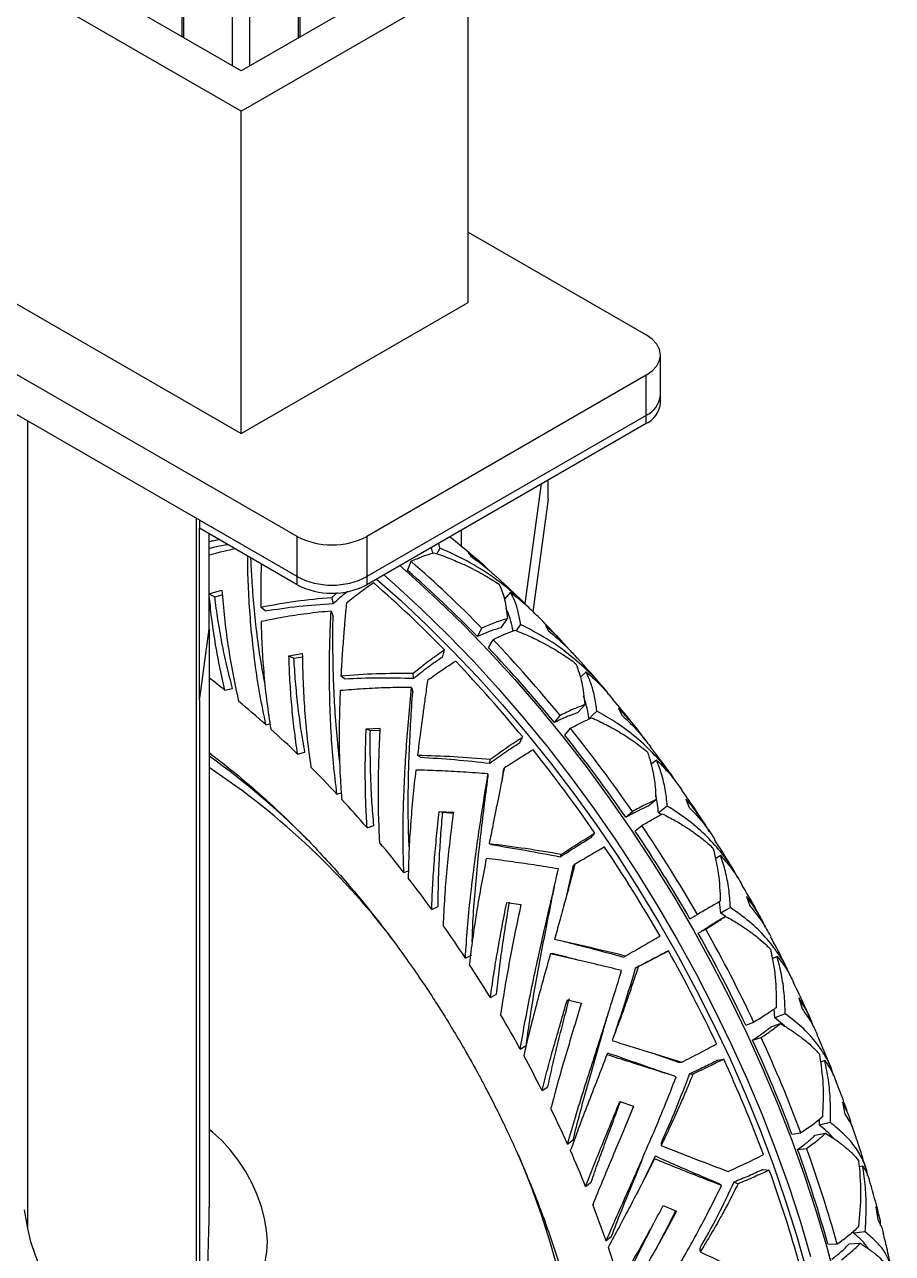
# Model space of a CAD drawing. Header units: millimetres. Extents: x 0 to 597, y 0 to 420.
# Drawn here: x 150.98 to 162.7, y 47.18 to 63.78 of the extents above; entities that cross this region are included whole.
import ezdxf

# ---------------------------------------------------------------- set-up
doc = ezdxf.new("R2010")
doc.units = ezdxf.units.MM

msp = doc.modelspace()

# ---------------------------------------------------------------- linework, layer by layer
at = {"color": 7, "linetype": 'Continuous', "lineweight": 25}
for p, q in [((153.108, 63.617), (153.108, 114.95)), ((153.131, 63.604), (153.131, 114.91)), ((154.677, 63.604), (154.677, 114.91)), ((154.701, 63.617), (154.701, 114.923)), ((153.904, 62.613), (150.84, 64.382)), ((153.904, 63.157), (151.783, 64.382)), ((153.904, 62.613), (156.968, 64.382)), ((156.026, 64.382), (153.904, 63.157)), ((156.968, 60.027), (156.968, 64.382)), ((153.904, 58.258), (153.904, 62.613)), ((156.968, 60.979), (159.373, 59.592)), ((154.659, 56.87), (148.436, 60.462)), ((150.84, 60.027), (153.904, 58.258)), ((153.904, 58.258), (156.968, 60.027)), ((154.659, 56.326), (148.436, 59.918)), ((159.568, 58.775), (159.568, 59.319)), ((159.373, 59.047), (155.601, 56.87)), ((159.373, 58.503), (159.373, 59.047)), ((159.568, 58.666), (159.568, 58.775)), ((159.373, 58.503), (155.601, 56.326)), ((159.373, 58.394), (159.373, 58.503)), ((159.373, 58.394), (155.601, 56.217)), ((158.053, 57.373), (158.053, 57.632)), ((157.958, 57.578), (157.735, 55.963)), ((158.053, 57.373), (157.843, 55.852)), ((154.659, 56.326), (153.339, 57.088)), ((153.339, 57.088), (153.339, 56.979)), ((154.659, 56.217), (153.339, 56.979)), ((153.339, 54.651), (153.339, 56.979)), ((153.472, 55.618), (153.472, 56.902)), ((154.659, 56.326), (154.659, 56.87)), ((155.601, 56.87), (155.601, 56.326)), ((156.589, 56.711), (156.576, 56.78)), ((156.722, 56.864), (156.735, 56.854)), ((156.969, 56.653), (157.005, 56.601)), ((156.153, 56.407), (156.199, 56.533)), ((154.659, 56.217), (154.659, 56.326)), ((155.601, 56.326), (155.601, 56.217)), ((153.469, 56.092), (153.643, 56.145)), ((155.127, 56.046), (155.203, 56.111)), ((157.542, 56.115), (157.461, 56.021)), ((153.469, 56.092), (153.547, 56.051)), ((153.547, 56.051), (153.649, 56.079)), ((155.149, 55.963), (155.127, 56.046)), ((157.734, 55.953), (157.733, 55.948)), ((154.23, 55.863), (154.169, 55.915)), ((155.118, 55.861), (155.145, 55.786)), ((157.873, 55.823), (157.861, 55.835)), ((153.339, 54.651), (153.472, 55.618)), ((153.472, 55.618), (153.472, 47.808)), ((157.096, 55.517), (157.156, 55.63)), ((157.417, 55.636), (157.502, 55.759)), ((158.013, 55.666), (158.054, 55.594)), ((157.244, 55.363), (157.307, 55.474)), ((154.549, 55.256), (154.73, 55.288)), ((156.626, 55.245), (156.651, 55.338)), ((154.549, 55.256), (154.616, 55.224)), ((154.616, 55.224), (154.731, 55.241)), ((156.233, 54.953), (156.227, 55.022)), ((158.563, 55.041), (158.483, 54.965)), ((153.683, 54.793), (153.788, 54.814)), ((156.207, 54.83), (156.221, 54.768)), ((153.339, 54.651), (153.339, 46.842)), ((158.136, 54.354), (158.212, 54.451)), ((158.445, 54.488), (158.544, 54.595)), ((159, 54.548), (159.045, 54.456)), ((154.238, 54.326), (154.293, 54.339)), ((155.593, 54.269), (155.779, 54.281)), ((155.593, 54.269), (155.649, 54.248)), ((155.649, 54.248), (155.778, 54.252)), ((157.667, 54.083), (157.706, 54.159)), ((158.275, 54.183), (158.353, 54.277)), ((154.666, 53.928), (154.765, 53.954)), ((153.51, 53.917), (153.472, 53.945)), ((157.262, 53.805), (157.269, 53.859)), ((159.515, 53.848), (159.438, 53.787)), ((157.238, 53.661), (157.238, 53.615)), ((157.443, 53.684), (157.426, 53.585)), ((155.198, 53.387), (155.256, 53.405)), ((159.396, 53.224), (159.509, 53.314)), ((159.912, 53.321), (159.957, 53.209)), ((156.58, 53.152), (156.77, 53.142)), ((156.58, 53.152), (156.626, 53.142)), ((156.626, 53.142), (156.768, 53.13)), ((159.099, 53.075), (159.188, 53.153)), ((159.574, 53.113), (159.541, 53.137)), ((155.604, 52.934), (155.697, 52.966)), ((159.226, 52.89), (159.317, 52.965)), ((158.63, 52.804), (158.683, 52.862)), ((157.28, 52.706), (157.254, 52.721)), ((158.213, 52.541), (158.233, 52.578)), ((160.381, 52.557), (160.308, 52.512)), ((156.102, 52.329), (156.163, 52.353)), ((160.73, 52.007), (160.774, 51.877)), ((156.478, 51.831), (156.566, 51.869)), ((157.492, 51.924), (157.682, 51.895)), ((160.384, 51.782), (160.366, 51.935)), ((159.966, 51.704), (160.067, 51.763)), ((160.444, 51.735), (160.384, 51.782)), ((160.077, 51.508), (160.181, 51.564)), ((156.933, 51.174), (157.018, 51.216)), ((159.069, 51.186), (159.101, 51.205)), ((159.608, 51.237), (159.675, 51.272)), ((161.143, 51.196), (161.076, 51.163)), ((157.271, 50.64), (157.354, 50.685)), ((161.439, 50.634), (161.48, 50.487)), ((158.311, 50.611), (158.499, 50.564)), ((161.113, 50.366), (161.105, 50.485)), ((160.719, 50.268), (160.831, 50.306)), ((161.253, 50.42), (161.113, 50.366)), ((161.242, 50.256), (161.113, 50.366)), ((157.674, 49.943), (157.755, 49.992)), ((160.813, 50.065), (160.927, 50.1)), ((159.451, 49.893), (159.812, 49.767)), ((160.344, 49.793), (160.422, 49.808)), ((159.812, 49.767), (159.855, 49.766)), ((161.787, 49.789), (161.728, 49.767)), ((159.68, 49.603), (159.626, 49.621)), ((157.968, 49.383), (158.048, 49.436)), ((159.02, 49.237), (159.205, 49.174)), ((162.025, 49.227), (162.06, 49.066)), ((161.716, 48.916), (161.714, 48.994)), ((161.343, 48.794), (161.465, 48.811)), ((158.311, 48.661), (158.389, 48.718)), ((159.495, 48.498), (159.381, 48.256)), ((161.419, 48.588), (161.542, 48.602)), ((160.95, 48.317), (161.037, 48.31)), ((162.3, 48.364), (162.25, 48.351)), ((158.556, 48.087), (158.632, 48.147)), ((159.382, 48.256), (159.36, 48.211)), ((160.392, 48.101), (160.35, 48.128)), ((159.606, 47.83), (159.785, 47.753)), ((162.477, 47.814), (162.503, 47.641)), ((151.021, 47.518), (150.978, 47.774)), ((162.179, 47.459), (162.18, 47.487)), ((158.832, 47.353), (158.906, 47.417)), ((161.828, 47.312), (161.956, 47.307))]:
    msp.add_line(p, q, dxfattribs=at)
at = {"color": 8, "linetype": 'Continuous', "lineweight": 25}
for p, q in [((153.786, 63.225), (153.786, 114.531)), ((154.022, 63.225), (154.022, 114.531)), ((151.021, 47.518), (151.021, 58.426)), ((153.3, 46.202), (153.3, 57.11)), ((156.882, 56.731), (156.882, 56.956))]:
    msp.add_line(p, q, dxfattribs=at)
at = {"color": 7, "linetype": 'Continuous', "lineweight": 25, "flags": 128}
for points in [[(159.373, 59.047), (159.455, 59.106), (159.517, 59.172), (159.555, 59.244), (159.568, 59.319), (159.555, 59.395), (159.517, 59.467), (159.455, 59.533), (159.373, 59.592)], [(156.048, 56.475), (156.203, 56.339), (156.561, 56.01), (156.914, 55.667), (157.26, 55.308), (157.601, 54.936), (157.934, 54.551), (158.259, 54.153), (158.576, 53.743), (158.884, 53.322), (159.182, 52.892), (159.47, 52.452), (159.748, 52.004), (160.013, 51.549), (160.267, 51.087), (160.509, 50.619), (160.737, 50.147), (160.952, 49.672), (161.154, 49.193), (161.341, 48.713), (161.514, 48.231), (161.672, 47.75), (161.814, 47.27), (161.941, 46.792)], [(155.73, 56.291), (156.055, 56.006), (156.408, 55.675), (156.756, 55.33), (157.099, 54.97), (157.434, 54.596), (157.763, 54.209), (158.083, 53.81), (158.395, 53.4), (158.697, 52.979), (158.99, 52.549), (159.272, 52.109), (159.543, 51.662), (159.803, 51.207), (160.05, 50.746), (160.285, 50.281), (160.507, 49.81), (160.715, 49.337), (160.909, 48.861), (161.089, 48.384), (161.254, 47.906), (161.405, 47.429), (161.54, 46.953)], [(155.83, 56.349), (155.985, 56.213), (156.343, 55.884), (156.695, 55.541), (157.042, 55.182), (157.382, 54.81), (157.715, 54.424), (158.041, 54.026), (158.358, 53.617), (158.666, 53.196), (158.964, 52.766), (159.252, 52.326), (159.529, 51.878), (159.795, 51.423), (160.049, 50.961), (160.29, 50.493), (160.519, 50.021), (160.734, 49.545), (160.935, 49.067), (161.123, 48.586), (161.295, 48.105), (161.453, 47.624), (161.596, 47.144)], [(157.679, 55.679), (157.632, 55.618), (157.617, 55.597)], [(155.3, 54.946), (155.275, 54.966), (155.251, 54.987)], [(158.709, 54.51), (158.656, 54.457), (158.603, 54.403)], [(156.323, 53.887), (156.305, 53.901), (156.286, 53.915)], [(157.443, 53.684), (157.449, 53.711), (157.456, 53.739)], [(159.66, 53.227), (159.601, 53.182), (159.541, 53.137)], [(158.385, 52.404), (158.398, 52.423), (158.411, 52.441)], [(160.514, 51.855), (160.449, 51.819), (160.384, 51.782)], [(160.324, 51.669), (160.386, 51.703), (160.447, 51.737)], [(159.228, 51.037), (159.247, 51.046), (159.266, 51.055)], [(159.958, 49.608), (159.982, 49.608), (160.006, 49.607)], [(153.982, 46.719), (154.063, 46.779), (154.133, 46.86), (154.188, 46.959), (154.228, 47.074), (154.251, 47.204), (154.258, 47.345), (154.248, 47.496), (154.221, 47.653), (154.178, 47.815), (154.12, 47.977), (154.047, 48.138), (153.961, 48.294), (153.864, 48.443), (153.757, 48.581), (153.642, 48.707), (153.521, 48.818), (153.472, 48.857)], [(161.655, 48.779), (161.726, 48.793), (161.796, 48.807)], [(159.575, 48.673), (159.575, 48.657), (159.576, 48.641)], [(157.647, 48.522), (157.665, 48.479), (157.817, 48.095), (157.955, 47.711), (158.077, 47.326), (158.185, 46.943)], [(159.487, 48.461), (159.491, 48.479), (159.495, 48.498)], [(160.559, 48.147), (160.587, 48.136), (160.616, 48.125)], [(153.3, 46.202), (153.256, 46.073), (153.196, 45.961), (153.122, 45.866), (153.034, 45.79), (152.934, 45.734), (152.822, 45.699), (152.701, 45.686), (152.573, 45.694), (152.439, 45.724), (152.3, 45.775), (152.16, 45.847), (152.02, 45.937), (151.881, 46.046), (151.747, 46.171), (151.619, 46.311), (151.498, 46.464), (151.387, 46.627), (151.286, 46.799), (151.198, 46.976), (151.124, 47.157), (151.065, 47.338), (151.021, 47.518)], [(162.116, 47.312), (162.19, 47.316), (162.264, 47.32)], [(162.333, 47.475), (162.256, 47.467), (162.179, 47.459)], [(160.098, 47.253), (160.101, 47.229), (160.105, 47.204)]]:
    msp.add_lwpolyline(points, dxfattribs=at)
at = {"color": 7, "linetype": 'Continuous', "lineweight": 25}
for centre, radius, start, end in [((159.234, 58.808), 0.335, 294.3755, 354.3035), ((159.234, 58.699), 0.335, 294.3755, 354.3035), ((155.13, 57.78), 1.025, 242.6092, 297.3908), ((145.521, 44.258), 16.269, 44.3456, 48.9789), ((155.13, 57.236), 1.025, 242.6092, 297.3908), ((145.63, 44.311), 16.032, 44.3444, 48.9795), ((155.13, 57.127), 1.025, 242.6092, 297.3908), ((145.016, 43.966), 16.269, 44.3456, 48.9789), ((144.116, 42.895), 18.227, 39.3454, 43.6408), ((144.238, 42.96), 17.972, 39.3458, 43.6404), ((143.611, 42.604), 18.227, 39.3454, 43.6408), ((145.983, 45.108), 12.373, 51.5116, 52.7522), ((145.423, 44.427), 13.255, 48.3176, 50.417), ((144.856, 43.794), 14.105, 45.9295, 47.9442), ((143.158, 42.079), 19.366, 34.5974, 38.6836), ((143.02, 42), 19.642, 34.5974, 38.684), ((142.514, 41.709), 19.642, 34.5974, 38.684), ((147.324, 45.299), 10.573, 44.3268, 54.4444), ((147.737, 45.149), 10.336, 36.8087, 56.2979), ((144.142, 43.068), 15.123, 43.0237, 44.9468), ((143.618, 42.583), 15.838, 40.8152, 42.68), ((142.418, 41.585), 20.373, 29.9707, 33.9583), ((142.57, 41.672), 20.081, 29.9702, 33.9585), ((143.024, 42.078), 16.617, 38.0924, 39.8984), ((141.913, 41.293), 20.373, 29.9707, 33.9583), ((142.664, 41.796), 17.074, 35.9951, 37.7698), ((142.282, 41.521), 17.545, 33.378, 35.1202), ((142.626, 41.699), 20.02, 25.3418, 29.3385), ((142.475, 41.612), 20.31, 25.3419, 29.3381), ((141.97, 41.321), 20.31, 25.3419, 29.3381), ((142.081, 41.39), 17.784, 31.3381, 33.0638), ((142.031, 41.36), 17.843, 28.7532, 30.4756), ((143.365, 42.039), 19.205, 20.5917, 24.7002), ((143.236, 41.962), 19.473, 20.5909, 24.7011), ((142.11, 41.403), 17.753, 26.712, 28.4401), ((142.731, 41.67), 19.473, 20.5909, 24.7011), ((142.381, 41.536), 17.451, 24.0961, 25.8438), ((142.749, 41.7), 17.049, 22.0011, 23.7769), ((144.772, 42.554), 17.708, 15.5867, 19.9243), ((144.651, 42.479), 17.966, 15.587, 19.9237), ((144.146, 42.188), 17.966, 15.587, 19.9237), ((143.366, 41.943), 16.385, 19.2801, 21.1038), ((143.968, 42.15), 15.749, 17.0753, 18.9478)]:
    msp.add_arc(centre, radius, start, end, dxfattribs=at)
msp.add_ellipse((153.205, 45.875), major_axis=(0.197, 2.627), ratio=0.068346, start_param=4.947452, end_param=5.544355, dxfattribs=at)
for points, knots in [([(153.472, 56.799), (153.486, 56.803), (153.527, 56.815), (153.571, 56.823), (153.599, 56.829)], [0, 0, 0, 0, 0.351348, 1, 1, 1, 1]), ([(157.141, 56.51), (157.089, 56.556), (156.955, 56.676), (156.818, 56.785), (156.734, 56.852)], [0, 0, 0, 0, 0.387835, 1, 1, 1, 1]), ([(153.472, 56.707), (153.505, 56.716), (153.584, 56.738), (153.669, 56.752), (153.719, 56.76)], [0, 0, 0, 0, 0.413972, 1, 1, 1, 1]), ([(153.822, 56.7), (153.771, 56.689), (153.652, 56.665), (153.537, 56.632), (153.472, 56.614)], [0, 0, 0, 0, 0.4275624, 1, 1, 1, 1]), ([(156.199, 56.533), (156.253, 56.557), (156.361, 56.605), (156.458, 56.635), (156.506, 56.649)], [0, 0, 0, 0, 0.50036, 1, 1, 1, 1]), ([(156.493, 56.645), (156.488, 56.668), (156.483, 56.696), (156.474, 56.717), (156.473, 56.72)], [0, 0, 0, 0, 0.847045, 1, 1, 1, 1]), ([(156.506, 56.649), (156.544, 56.636), (156.617, 56.612), (156.72, 56.572), (156.812, 56.534), (156.894, 56.498), (157.023, 56.437), (157.191, 56.35), (157.327, 56.263), (157.39, 56.222)], [0, 0, 0, 0, 0.120104, 0.230139, 0.330166, 0.420235, 0.500395, 0.764717, 1, 1, 1, 1]), ([(156.589, 56.711), (156.576, 56.688), (156.562, 56.663), (156.547, 56.638), (156.546, 56.635)], [0, 0, 0, 0, 0.902833, 1, 1, 1, 1]), ([(157.765, 55.928), (157.71, 55.983), (157.565, 56.128), (157.296, 56.331), (156.961, 56.543), (156.715, 56.654), (156.589, 56.711)], [0, 0, 0, 0, 0.1664566, 0.4396081, 0.7153783, 1, 1, 1, 1]), ([(157.257, 56.405), (157.241, 56.421), (157.152, 56.511), (157.051, 56.589), (156.969, 56.653)], [0, 0, 0, 0, 0.180342, 1, 1, 1, 1]), ([(154.238, 54.326), (154.21, 54.464), (154.153, 54.741), (154.09, 55.158), (154.043, 55.568), (154.012, 55.969), (153.995, 56.316), (153.993, 56.52), (153.992, 56.601)], [0, 0, 0, 0, 0.176704, 0.354443, 0.53124, 0.705896, 0.88223, 1, 1, 1, 1]), ([(154.224, 54.885), (154.208, 54.972), (154.166, 55.191), (154.118, 55.537), (154.077, 55.919), (154.05, 56.269), (154.04, 56.481), (154.036, 56.576)], [0, 0, 0, 0, 0.147082, 0.371572, 0.593067, 0.816404, 1, 1, 1, 1]), ([(154.175, 56.496), (154.175, 56.49), (154.174, 56.459), (154.171, 56.344), (154.168, 56.158), (154.168, 55.993), (154.169, 55.915)], [0, 0, 0, 0, 0.033952, 0.167521, 0.607961, 1, 1, 1, 1]), ([(157.005, 56.601), (157.105, 56.53), (157.223, 56.446), (157.325, 56.346), (157.34, 56.332)], [0, 0, 0, 0, 0.854646, 1, 1, 1, 1]), ([(157.74, 55.958), (157.731, 55.967), (157.61, 56.088), (157.477, 56.214), (157.351, 56.325), (157.341, 56.333)], [0, 0, 0, 0, 0.06762, 0.930138, 1, 1, 1, 1]), ([(153.643, 56.145), (153.654, 56.02), (153.675, 55.776), (153.724, 55.399), (153.786, 55.021), (153.842, 54.769), (153.869, 54.642)], [0, 0, 0, 0, 0.255315, 0.500301, 0.750159, 1, 1, 1, 1]), ([(155.149, 55.963), (155.211, 56.02), (155.276, 56.079), (155.341, 56.128), (155.343, 56.129)], [0, 0, 0, 0, 0.967113, 1, 1, 1, 1]), ([(155.694, 56.241), (155.633, 56.199), (155.511, 56.114), (155.387, 56.016), (155.325, 55.968)], [0, 0, 0, 0, 0.5003673, 1, 1, 1, 1]), ([(157.39, 56.222), (157.417, 56.157), (157.471, 56.026), (157.492, 55.848), (157.502, 55.759)], [0, 0, 0, 0, 0.499575, 1, 1, 1, 1]), ([(157.679, 55.679), (157.669, 55.737), (157.651, 55.852), (157.605, 55.996), (157.563, 56.075), (157.542, 56.115)], [0, 0, 0, 0, 0.339378, 0.672331, 1, 1, 1, 1]), ([(157.542, 56.115), (157.63, 56.047), (157.746, 55.957), (157.846, 55.851), (157.87, 55.825)], [0, 0, 0, 0, 0.75542, 1, 1, 1, 1]), ([(153.683, 54.793), (153.659, 54.902), (153.609, 55.12), (153.551, 55.447), (153.504, 55.765), (153.482, 55.97), (153.472, 56.068)], [0, 0, 0, 0, 0.254512, 0.509001, 0.763775, 1, 1, 1, 1]), ([(153.788, 54.814), (153.761, 54.918), (153.707, 55.125), (153.643, 55.437), (153.588, 55.747), (153.561, 55.95), (153.547, 56.051)], [0, 0, 0, 0, 0.250004, 0.500001, 0.750178, 1, 1, 1, 1]), ([(154.169, 55.915), (154.325, 55.943), (154.636, 56.001), (154.964, 56.031), (155.127, 56.046)], [0, 0, 0, 0, 0.4995763, 1, 1, 1, 1]), ([(154.23, 55.863), (154.379, 55.886), (154.678, 55.933), (154.992, 55.953), (155.149, 55.963)], [0, 0, 0, 0, 0.500008, 1, 1, 1, 1]), ([(155.325, 55.968), (155.322, 55.931), (155.315, 55.86), (155.306, 55.756), (155.298, 55.66), (155.291, 55.573), (155.28, 55.431), (155.265, 55.238), (155.256, 55.067), (155.251, 54.987)], [0, 0, 0, 0, 0.120104, 0.230144, 0.330171, 0.420239, 0.5004, 0.764721, 1, 1, 1, 1]), ([(155.118, 55.861), (155.008, 55.85), (154.79, 55.828), (154.474, 55.779), (154.272, 55.739), (154.172, 55.719)], [0, 0, 0, 0, 0.339378, 0.672334, 1, 1, 1, 1]), ([(155.198, 53.387), (155.181, 53.526), (155.147, 53.806), (155.117, 54.229), (155.1, 54.649), (155.095, 55.061), (155.101, 55.469), (155.112, 55.729), (155.118, 55.861)], [0, 0, 0, 0, 0.16604, 0.333055, 0.499182, 0.663302, 0.828993, 1, 1, 1, 1]), ([(155.235, 53.83), (155.22, 53.962), (155.191, 54.228), (155.164, 54.626), (155.148, 55.021), (155.142, 55.411), (155.144, 55.66), (155.145, 55.786)], [0, 0, 0, 0, 0.195837, 0.396538, 0.594559, 0.794226, 1, 1, 1, 1]), ([(157.577, 55.594), (157.568, 55.637), (157.547, 55.737), (157.514, 55.835), (157.487, 55.885), (157.481, 55.895)], [0, 0, 0, 0, 0.390517, 0.884893, 1, 1, 1, 1]), ([(158.254, 55.431), (158.164, 55.528), (158.039, 55.664), (157.909, 55.791), (157.872, 55.827)], [0, 0, 0, 0, 0.715813, 1, 1, 1, 1]), ([(154.172, 55.719), (154.176, 55.6), (154.184, 55.362), (154.21, 54.995), (154.248, 54.629), (154.286, 54.386), (154.304, 54.267)], [0, 0, 0, 0, 0.250635, 0.500175, 0.755307, 1, 1, 1, 1]), ([(157.417, 55.636), (157.367, 55.622), (157.267, 55.593), (157.153, 55.542), (157.096, 55.517)], [0, 0, 0, 0, 0.498662, 1, 1, 1, 1]), ([(157.502, 55.759), (157.449, 55.743), (157.341, 55.713), (157.218, 55.658), (157.156, 55.63)], [0, 0, 0, 0, 0.498257, 1, 1, 1, 1]), ([(158.88, 54.72), (158.871, 54.733), (158.791, 54.846), (158.61, 55.033), (158.336, 55.279), (158.027, 55.498), (157.796, 55.618), (157.679, 55.679)], [0, 0, 0, 0, 0.0323954, 0.2734168, 0.5115147, 0.7519044, 1, 1, 1, 1]), ([(158.315, 55.363), (158.286, 55.396), (158.194, 55.505), (158.087, 55.6), (158.013, 55.666)], [0, 0, 0, 0, 0.309228, 1, 1, 1, 1]), ([(157.307, 55.474), (157.359, 55.5), (157.464, 55.551), (157.556, 55.586), (157.602, 55.603)], [0, 0, 0, 0, 0.500362, 1, 1, 1, 1]), ([(157.602, 55.603), (157.638, 55.589), (157.707, 55.561), (157.805, 55.518), (157.891, 55.477), (157.968, 55.438), (158.088, 55.374), (158.244, 55.282), (158.367, 55.193), (158.426, 55.15)], [0, 0, 0, 0, 0.120103, 0.230137, 0.330163, 0.420232, 0.500392, 0.764717, 1, 1, 1, 1]), ([(158.054, 55.594), (158.144, 55.519), (158.283, 55.405), (158.399, 55.272), (158.44, 55.226)], [0, 0, 0, 0, 0.654719, 1, 1, 1, 1]), ([(154.73, 55.288), (154.733, 55.159), (154.738, 54.907), (154.76, 54.52), (154.793, 54.136), (154.828, 53.88), (154.845, 53.752)], [0, 0, 0, 0, 0.255314, 0.500298, 0.750159, 1, 1, 1, 1]), ([(156.227, 55.022), (156.298, 55.079), (156.44, 55.193), (156.58, 55.29), (156.651, 55.338)], [0, 0, 0, 0, 0.498257, 1, 1, 1, 1]), ([(154.666, 53.928), (154.651, 54.039), (154.619, 54.26), (154.586, 54.594), (154.561, 54.927), (154.553, 55.146), (154.549, 55.256)], [0, 0, 0, 0, 0.249912, 0.499814, 0.74999, 1, 1, 1, 1]), ([(154.765, 53.954), (154.746, 54.06), (154.71, 54.271), (154.669, 54.591), (154.637, 54.909), (154.623, 55.119), (154.616, 55.224)], [0, 0, 0, 0, 0.250001, 0.499999, 0.75018, 1, 1, 1, 1]), ([(156.233, 54.953), (156.299, 55.005), (156.431, 55.111), (156.561, 55.2), (156.626, 55.245)], [0, 0, 0, 0, 0.498662, 1, 1, 1, 1]), ([(156.801, 55.183), (156.739, 55.142), (156.614, 55.06), (156.485, 54.968), (156.421, 54.922)], [0, 0, 0, 0, 0.5003701, 1, 1, 1, 1]), ([(158.426, 55.15), (158.455, 55.069), (158.514, 54.905), (158.534, 54.698), (158.544, 54.595)], [0, 0, 0, 0, 0.499575, 1, 1, 1, 1]), ([(158.809, 54.811), (158.803, 54.818), (158.685, 54.963), (158.56, 55.099), (158.442, 55.228)], [0, 0, 0, 0, 0.04826, 1, 1, 1, 1]), ([(155.251, 54.987), (155.411, 54.999), (155.731, 55.022), (156.062, 55.022), (156.227, 55.022)], [0, 0, 0, 0, 0.499578, 1, 1, 1, 1]), ([(155.3, 54.946), (155.453, 54.953), (155.759, 54.966), (156.075, 54.957), (156.233, 54.953)], [0, 0, 0, 0, 0.500014, 1, 1, 1, 1]), ([(158.709, 54.51), (158.7, 54.578), (158.681, 54.712), (158.631, 54.889), (158.585, 54.991), (158.563, 55.041)], [0, 0, 0, 0, 0.33938, 0.672337, 1, 1, 1, 1]), ([(158.563, 55.041), (158.641, 54.972), (158.772, 54.855), (158.881, 54.722), (158.925, 54.668)], [0, 0, 0, 0, 0.596436, 1, 1, 1, 1]), ([(155.241, 54.787), (155.237, 54.665), (155.228, 54.422), (155.227, 54.05), (155.236, 53.681), (155.253, 53.438), (155.261, 53.319)], [0, 0, 0, 0, 0.250632, 0.50017, 0.755314, 1, 1, 1, 1]), ([(156.207, 54.83), (156.096, 54.829), (155.876, 54.827), (155.552, 54.811), (155.344, 54.795), (155.241, 54.787)], [0, 0, 0, 0, 0.339373, 0.672331, 1, 1, 1, 1]), ([(156.102, 52.329), (156.097, 52.467), (156.089, 52.744), (156.093, 53.167), (156.109, 53.589), (156.134, 54.008), (156.168, 54.424), (156.194, 54.693), (156.207, 54.83)], [0, 0, 0, 0, 0.16604, 0.333057, 0.499185, 0.663302, 0.828996, 1, 1, 1, 1]), ([(156.421, 54.922), (156.415, 54.883), (156.405, 54.809), (156.39, 54.702), (156.377, 54.603), (156.364, 54.513), (156.345, 54.367), (156.318, 54.17), (156.296, 53.997), (156.286, 53.915)], [0, 0, 0, 0, 0.120103, 0.230142, 0.330168, 0.420237, 0.500396, 0.764722, 1, 1, 1, 1]), ([(156.175, 52.676), (156.173, 52.706), (156.163, 52.87), (156.16, 53.172), (156.162, 53.578), (156.175, 53.98), (156.195, 54.379), (156.212, 54.637), (156.221, 54.768)], [0, 0, 0, 0, 0.042496, 0.234701, 0.4257, 0.614156, 0.804174, 1, 1, 1, 1]), ([(158.603, 54.403), (158.592, 54.47), (158.573, 54.581), (158.541, 54.677), (158.528, 54.716)], [0, 0, 0, 0, 0.601248, 1, 1, 1, 1]), ([(159.264, 54.247), (159.233, 54.289), (159.124, 54.435), (159.007, 54.571), (158.924, 54.667)], [0, 0, 0, 0, 0.289102, 1, 1, 1, 1]), ([(158.445, 54.488), (158.398, 54.47), (158.303, 54.436), (158.192, 54.382), (158.136, 54.354)], [0, 0, 0, 0, 0.498663, 1, 1, 1, 1]), ([(158.544, 54.595), (158.494, 54.576), (158.392, 54.539), (158.272, 54.48), (158.212, 54.451)], [0, 0, 0, 0, 0.498252, 1, 1, 1, 1]), ([(159.796, 53.524), (159.784, 53.545), (159.714, 53.663), (159.552, 53.856), (159.31, 54.1), (159.032, 54.321), (158.818, 54.447), (158.709, 54.51)], [0, 0, 0, 0, 0.050893, 0.2873, 0.520852, 0.756644, 1, 1, 1, 1]), ([(159.361, 54.118), (159.359, 54.12), (159.309, 54.201), (159.192, 54.347), (159.064, 54.481), (159, 54.548)], [0, 0, 0, 0, 0.017247, 0.508766, 1, 1, 1, 1]), ([(159.045, 54.456), (159.125, 54.38), (159.267, 54.247), (159.382, 54.094), (159.432, 54.028)], [0, 0, 0, 0, 0.56387, 1, 1, 1, 1]), ([(158.353, 54.277), (158.404, 54.305), (158.507, 54.359), (158.594, 54.4), (158.637, 54.42)], [0, 0, 0, 0, 0.5003621, 1, 1, 1, 1]), ([(158.637, 54.42), (158.671, 54.405), (158.736, 54.375), (158.827, 54.33), (158.907, 54.287), (158.978, 54.247), (159.089, 54.181), (159.231, 54.087), (159.342, 53.998), (159.394, 53.956)], [0, 0, 0, 0, 0.120104, 0.230137, 0.330166, 0.42023, 0.500393, 0.764723, 1, 1, 1, 1]), ([(155.604, 52.934), (155.598, 53.044), (155.585, 53.265), (155.58, 53.6), (155.581, 53.936), (155.589, 54.158), (155.593, 54.269)], [0, 0, 0, 0, 0.249918, 0.499812, 0.749984, 1, 1, 1, 1]), ([(155.697, 52.966), (155.688, 53.072), (155.669, 53.284), (155.654, 53.605), (155.647, 53.928), (155.648, 54.141), (155.649, 54.248)], [0, 0, 0, 0, 0.2499995, 0.5000084, 0.7501734, 1, 1, 1, 1]), ([(155.779, 54.281), (155.773, 54.15), (155.76, 53.893), (155.752, 53.504), (155.754, 53.118), (155.766, 52.864), (155.772, 52.736)], [0, 0, 0, 0, 0.255316, 0.500305, 0.750165, 1, 1, 1, 1]), ([(157.269, 53.859), (157.343, 53.912), (157.491, 54.019), (157.635, 54.112), (157.706, 54.159)], [0, 0, 0, 0, 0.498252, 1, 1, 1, 1]), ([(157.262, 53.805), (157.33, 53.854), (157.467, 53.953), (157.6, 54.04), (157.667, 54.083)], [0, 0, 0, 0, 0.498663, 1, 1, 1, 1]), ([(157.847, 53.986), (157.783, 53.946), (157.656, 53.868), (157.523, 53.782), (157.456, 53.739)], [0, 0, 0, 0, 0.50037, 1, 1, 1, 1]), ([(159.394, 53.956), (159.424, 53.858), (159.483, 53.663), (159.5, 53.43), (159.509, 53.314)], [0, 0, 0, 0, 0.499576, 1, 1, 1, 1]), ([(159.755, 53.586), (159.723, 53.633), (159.62, 53.785), (159.508, 53.928), (159.431, 54.027)], [0, 0, 0, 0, 0.311729, 1, 1, 1, 1]), ([(153.472, 53.944), (153.53, 53.901), (153.675, 53.792), (153.908, 53.603), (154.169, 53.378), (154.428, 53.14), (154.685, 52.891), (154.938, 52.629), (155.186, 52.358), (155.43, 52.077), (155.666, 51.788), (155.895, 51.493), (156.113, 51.197), (156.314, 50.909), (156.483, 50.655), (156.629, 50.426), (156.768, 50.201), (156.863, 50.039), (156.914, 49.952)], [0, 0, 0, 0, 0.0456096, 0.1148776, 0.184231, 0.2536486, 0.3230979, 0.392531, 0.4618883, 0.5310763, 0.5999407, 0.6682074, 0.735287, 0.7996659, 0.8582052, 0.8996877, 0.94565, 1, 1, 1, 1]), ([(156.286, 53.915), (156.449, 53.91), (156.774, 53.901), (157.104, 53.873), (157.269, 53.859)], [0, 0, 0, 0, 0.499577, 1, 1, 1, 1]), ([(156.323, 53.887), (156.478, 53.877), (156.789, 53.858), (157.104, 53.823), (157.262, 53.805)], [0, 0, 0, 0, 0.500014, 1, 1, 1, 1]), ([(159.66, 53.227), (159.652, 53.304), (159.635, 53.456), (159.586, 53.663), (159.539, 53.786), (159.515, 53.848)], [0, 0, 0, 0, 0.3393816, 0.6723364, 1, 1, 1, 1]), ([(159.515, 53.848), (159.584, 53.779), (159.71, 53.653), (159.809, 53.51), (159.855, 53.445)], [0, 0, 0, 0, 0.541859, 1, 1, 1, 1]), ([(156.262, 53.713), (156.249, 53.591), (156.222, 53.347), (156.191, 52.976), (156.168, 52.61), (156.163, 52.371), (156.161, 52.254)], [0, 0, 0, 0, 0.250638, 0.500168, 0.755314, 1, 1, 1, 1]), ([(157.238, 53.661), (157.126, 53.67), (156.905, 53.688), (156.579, 53.704), (156.367, 53.71), (156.262, 53.713)], [0, 0, 0, 0, 0.339375, 0.672337, 1, 1, 1, 1]), ([(156.933, 51.174), (156.941, 51.308), (156.958, 51.578), (157, 51.994), (157.05, 52.411), (157.108, 52.829), (157.172, 53.248), (157.216, 53.522), (157.238, 53.661)], [0, 0, 0, 0, 0.166038, 0.333058, 0.499182, 0.663301, 0.828994, 1, 1, 1, 1]), ([(157.456, 53.739), (157.449, 53.699), (157.434, 53.623), (157.413, 53.513), (157.393, 53.413), (157.374, 53.321), (157.345, 53.174), (157.305, 52.975), (157.271, 52.802), (157.254, 52.721)], [0, 0, 0, 0, 0.120103, 0.230142, 0.33017, 0.420235, 0.500398, 0.764727, 1, 1, 1, 1]), ([(157.025, 51.399), (157.027, 51.469), (157.034, 51.67), (157.058, 52.009), (157.094, 52.412), (157.138, 52.814), (157.187, 53.217), (157.22, 53.481), (157.238, 53.615)], [0, 0, 0, 0, 0.096205, 0.277623, 0.457913, 0.635796, 0.815155, 1, 1, 1, 1]), ([(159.509, 53.314), (159.461, 53.292), (159.364, 53.247), (159.247, 53.185), (159.188, 53.153)], [0, 0, 0, 0, 0.498254, 1, 1, 1, 1]), ([(159.541, 53.137), (159.533, 53.213), (159.523, 53.295), (159.504, 53.369), (159.502, 53.374)], [0, 0, 0, 0, 0.9293126, 1, 1, 1, 1]), ([(160.155, 52.998), (160.121, 53.052), (160.025, 53.205), (159.921, 53.35), (159.853, 53.444)], [0, 0, 0, 0, 0.356774, 1, 1, 1, 1]), ([(160.225, 52.883), (160.221, 52.893), (160.178, 52.977), (160.076, 53.126), (159.967, 53.256), (159.912, 53.321)], [0, 0, 0, 0, 0.061697, 0.530985, 1, 1, 1, 1]), ([(156.478, 51.831), (156.482, 51.939), (156.49, 52.155), (156.513, 52.485), (156.543, 52.818), (156.568, 53.04), (156.58, 53.152)], [0, 0, 0, 0, 0.249913, 0.499816, 0.749981, 1, 1, 1, 1]), ([(156.566, 51.869), (156.566, 51.973), (156.567, 52.182), (156.58, 52.5), (156.599, 52.821), (156.617, 53.035), (156.626, 53.142)], [0, 0, 0, 0, 0.249997, 0.500002, 0.750179, 1, 1, 1, 1]), ([(156.77, 53.142), (156.753, 53.011), (156.721, 52.754), (156.681, 52.368), (156.649, 51.988), (156.638, 51.739), (156.632, 51.615)], [0, 0, 0, 0, 0.255316, 0.500299, 0.750156, 1, 1, 1, 1]), ([(159.396, 53.224), (159.351, 53.203), (159.262, 53.162), (159.154, 53.104), (159.099, 53.075)], [0, 0, 0, 0, 0.498663, 1, 1, 1, 1]), ([(159.317, 52.965), (159.367, 52.994), (159.468, 53.052), (159.55, 53.099), (159.592, 53.123)], [0, 0, 0, 0, 0.500365, 1, 1, 1, 1]), ([(159.592, 53.123), (159.623, 53.107), (159.684, 53.076), (159.767, 53.03), (159.84, 52.987), (159.905, 52.947), (160.005, 52.881), (160.133, 52.789), (160.23, 52.702), (160.276, 52.662)], [0, 0, 0, 0, 0.120103, 0.230137, 0.330172, 0.420238, 0.500393, 0.764722, 1, 1, 1, 1]), ([(160.614, 52.253), (160.602, 52.277), (160.545, 52.393), (160.408, 52.582), (160.2, 52.819), (159.954, 53.036), (159.759, 53.163), (159.66, 53.227)], [0, 0, 0, 0, 0.061003, 0.294895, 0.525956, 0.759237, 1, 1, 1, 1]), ([(159.957, 53.209), (160.027, 53.135), (160.157, 52.997), (160.257, 52.842), (160.304, 52.769)], [0, 0, 0, 0, 0.532892, 1, 1, 1, 1]), ([(158.213, 52.541), (158.284, 52.587), (158.426, 52.679), (158.562, 52.762), (158.63, 52.804)], [0, 0, 0, 0, 0.498663, 1, 1, 1, 1]), ([(158.233, 52.578), (158.31, 52.627), (158.464, 52.727), (158.61, 52.817), (158.683, 52.862)], [0, 0, 0, 0, 0.498254, 1, 1, 1, 1]), ([(157.254, 52.721), (157.417, 52.7), (157.743, 52.659), (158.07, 52.605), (158.233, 52.578)], [0, 0, 0, 0, 0.499579, 1, 1, 1, 1]), ([(157.28, 52.706), (157.435, 52.681), (157.746, 52.632), (158.057, 52.571), (158.213, 52.541)], [0, 0, 0, 0, 0.5000125, 1, 1, 1, 1]), ([(158.811, 52.674), (158.747, 52.636), (158.617, 52.561), (158.48, 52.481), (158.411, 52.441)], [0, 0, 0, 0, 0.500373, 1, 1, 1, 1]), ([(160.276, 52.662), (160.304, 52.55), (160.361, 52.325), (160.371, 52.069), (160.376, 51.941)], [0, 0, 0, 0, 0.499575, 1, 1, 1, 1]), ([(160.584, 52.307), (160.553, 52.362), (160.464, 52.519), (160.365, 52.67), (160.301, 52.768)], [0, 0, 0, 0, 0.352519, 1, 1, 1, 1]), ([(157.215, 52.52), (157.192, 52.398), (157.146, 52.157), (157.083, 51.793), (157.028, 51.437), (157, 51.206), (156.986, 51.093)], [0, 0, 0, 0, 0.250634, 0.500178, 0.755309, 1, 1, 1, 1]), ([(158.189, 52.378), (158.078, 52.396), (157.859, 52.432), (157.533, 52.478), (157.321, 52.506), (157.215, 52.52)], [0, 0, 0, 0, 0.339377, 0.672336, 1, 1, 1, 1]), ([(160.514, 51.855), (160.507, 51.94), (160.494, 52.109), (160.45, 52.343), (160.404, 52.486), (160.381, 52.557)], [0, 0, 0, 0, 0.339381, 0.672332, 1, 1, 1, 1]), ([(160.381, 52.557), (160.439, 52.492), (160.549, 52.368), (160.631, 52.23), (160.669, 52.165)], [0, 0, 0, 0, 0.52874, 1, 1, 1, 1]), ([(157.674, 49.943), (157.696, 50.072), (157.74, 50.33), (157.82, 50.731), (157.906, 51.138), (157.999, 51.548), (158.094, 51.963), (158.157, 52.238), (158.189, 52.378)], [0, 0, 0, 0, 0.166041, 0.333058, 0.499183, 0.663301, 0.828995, 1, 1, 1, 1]), ([(158.411, 52.441), (158.401, 52.401), (158.381, 52.325), (158.353, 52.214), (158.326, 52.113), (158.301, 52.022), (158.261, 51.874), (158.207, 51.677), (158.159, 51.507), (158.136, 51.427)], [0, 0, 0, 0, 0.120103, 0.230142, 0.330177, 0.420243, 0.500397, 0.764727, 1, 1, 1, 1]), ([(158.385, 52.404), (158.349, 52.243), (158.311, 52.073), (158.268, 51.901), (158.266, 51.892)], [0, 0, 0, 0, 0.948392, 1, 1, 1, 1]), ([(157.758, 50.015), (157.774, 50.133), (157.807, 50.377), (157.87, 50.758), (157.942, 51.152), (158.018, 51.548), (158.084, 51.879), (158.123, 52.076), (158.136, 52.142)], [0, 0, 0, 0, 0.173086, 0.358384, 0.542526, 0.724211, 0.907408, 1, 1, 1, 1]), ([(158.136, 52.142), (158.137, 52.149), (158.14, 52.164), (158.144, 52.179), (158.145, 52.186)], [0, 0, 0, 0, 0.499865, 1, 1, 1, 1]), ([(160.929, 51.7), (160.898, 51.758), (160.817, 51.916), (160.725, 52.068), (160.667, 52.164)], [0, 0, 0, 0, 0.369405, 1, 1, 1, 1]), ([(160.984, 51.588), (160.98, 51.6), (160.948, 51.681), (160.866, 51.823), (160.776, 51.946), (160.73, 52.007)], [0, 0, 0, 0, 0.078311, 0.539302, 1, 1, 1, 1]), ([(157.271, 50.64), (157.286, 50.743), (157.314, 50.951), (157.368, 51.271), (157.427, 51.596), (157.47, 51.815), (157.492, 51.924)], [0, 0, 0, 0, 0.249916, 0.499815, 0.749981, 1, 1, 1, 1]), ([(157.354, 50.685), (157.365, 50.785), (157.386, 50.987), (157.428, 51.297), (157.475, 51.611), (157.51, 51.822), (157.528, 51.927)], [0, 0, 0, 0, 0.250003, 0.499998, 0.750173, 1, 1, 1, 1]), ([(157.682, 51.895), (157.655, 51.766), (157.602, 51.513), (157.529, 51.137), (157.462, 50.768), (157.427, 50.529), (157.409, 50.409)], [0, 0, 0, 0, 0.255312, 0.5003, 0.75016, 1, 1, 1, 1]), ([(160.376, 51.941), (160.331, 51.915), (160.239, 51.862), (160.125, 51.796), (160.067, 51.763)], [0, 0, 0, 0, 0.498254, 1, 1, 1, 1]), ([(161.32, 50.932), (161.312, 50.954), (161.271, 51.061), (161.162, 51.238), (160.99, 51.46), (160.777, 51.668), (160.602, 51.792), (160.514, 51.855)], [0, 0, 0, 0, 0.061094, 0.294968, 0.526005, 0.759262, 1, 1, 1, 1]), ([(160.774, 51.877), (160.833, 51.807), (160.942, 51.676), (161.02, 51.532), (161.057, 51.464)], [0, 0, 0, 0, 0.5329531, 1, 1, 1, 1]), ([(160.077, 51.508), (160.123, 51.536), (160.214, 51.594), (160.287, 51.644), (160.324, 51.669)], [0, 0, 0, 0, 0.499992, 1, 1, 1, 1]), ([(160.181, 51.564), (160.23, 51.594), (160.329, 51.656), (160.408, 51.71), (160.447, 51.737)], [0, 0, 0, 0, 0.5003635, 1, 1, 1, 1]), ([(160.447, 51.737), (160.476, 51.721), (160.531, 51.691), (160.607, 51.645), (160.673, 51.603), (160.73, 51.564), (160.82, 51.5), (160.932, 51.412), (161.015, 51.331), (161.055, 51.293)], [0, 0, 0, 0, 0.120104, 0.230139, 0.330171, 0.420232, 0.500401, 0.764717, 1, 1, 1, 1]), ([(159.101, 51.205), (159.18, 51.25), (159.339, 51.342), (159.487, 51.428), (159.562, 51.471)], [0, 0, 0, 0, 0.498254, 1, 1, 1, 1]), ([(161.295, 50.989), (161.27, 51.044), (161.195, 51.204), (161.11, 51.36), (161.054, 51.462)], [0, 0, 0, 0, 0.341903, 1, 1, 1, 1]), ([(158.136, 51.427), (158.298, 51.391), (158.621, 51.32), (158.941, 51.243), (159.101, 51.205)], [0, 0, 0, 0, 0.4995777, 1, 1, 1, 1]), ([(158.268, 51.397), (158.383, 51.368), (158.651, 51.301), (158.917, 51.228), (159.069, 51.186)], [0, 0, 0, 0, 0.427876, 1, 1, 1, 1]), ([(158.081, 51.229), (158.048, 51.111), (157.981, 50.876), (157.886, 50.525), (157.797, 50.184), (157.746, 49.965), (157.72, 49.858)], [0, 0, 0, 0, 0.2506413, 0.5001754, 0.7553108, 1, 1, 1, 1]), ([(158.081, 51.229), (158.085, 51.231), (158.093, 51.233), (158.1, 51.235), (158.104, 51.236)], [0, 0, 0, 0, 0.500003, 1, 1, 1, 1]), ([(159.042, 51.006), (158.934, 51.032), (158.719, 51.084), (158.397, 51.158), (158.186, 51.206), (158.081, 51.229)], [0, 0, 0, 0, 0.339376, 0.672332, 1, 1, 1, 1]), ([(158.498, 51.134), (158.467, 51.142), (158.335, 51.177), (158.204, 51.211), (158.104, 51.236)], [0, 0, 0, 0, 0.23739, 1, 1, 1, 1]), ([(159.608, 51.237), (159.547, 51.204), (159.425, 51.138), (159.294, 51.07), (159.228, 51.037)], [0, 0, 0, 0, 0.5, 1, 1, 1, 1]), ([(159.675, 51.272), (159.609, 51.236), (159.478, 51.165), (159.337, 51.092), (159.266, 51.055)], [0, 0, 0, 0, 0.500371, 1, 1, 1, 1]), ([(161.055, 51.293), (161.08, 51.168), (161.13, 50.916), (161.13, 50.641), (161.13, 50.503)], [0, 0, 0, 0, 0.4995757, 1, 1, 1, 1]), ([(161.253, 50.42), (161.25, 50.512), (161.243, 50.695), (161.206, 50.954), (161.164, 51.115), (161.143, 51.196)], [0, 0, 0, 0, 0.339381, 0.672335, 1, 1, 1, 1]), ([(161.143, 51.196), (161.191, 51.135), (161.28, 51.023), (161.339, 50.9), (161.366, 50.844)], [0, 0, 0, 0, 0.541867, 1, 1, 1, 1]), ([(158.311, 48.661), (158.347, 48.782), (158.417, 49.024), (158.536, 49.404), (158.66, 49.793), (158.788, 50.189), (158.917, 50.594), (159, 50.867), (159.042, 51.006)], [0, 0, 0, 0, 0.166042, 0.333057, 0.499186, 0.663303, 0.828995, 1, 1, 1, 1]), ([(159.266, 51.055), (159.254, 51.015), (159.229, 50.939), (159.192, 50.829), (159.158, 50.729), (159.127, 50.639), (159.076, 50.494), (159.006, 50.301), (158.944, 50.136), (158.915, 50.058)], [0, 0, 0, 0, 0.120104, 0.230144, 0.330176, 0.420237, 0.500405, 0.764722, 1, 1, 1, 1]), ([(159.228, 51.037), (159.181, 50.876), (159.088, 50.563), (158.982, 50.253), (158.931, 50.102)], [0, 0, 0, 0, 0.515119, 1, 1, 1, 1]), ([(161.583, 50.371), (161.561, 50.424), (161.494, 50.583), (161.416, 50.739), (161.364, 50.843)], [0, 0, 0, 0, 0.334347, 1, 1, 1, 1]), ([(161.627, 50.26), (161.625, 50.268), (161.605, 50.339), (161.546, 50.465), (161.475, 50.578), (161.439, 50.634)], [0, 0, 0, 0, 0.0596965, 0.5299881, 1, 1, 1, 1]), ([(157.968, 49.383), (157.993, 49.481), (158.043, 49.677), (158.128, 49.982), (158.217, 50.293), (158.279, 50.505), (158.311, 50.611)], [0, 0, 0, 0, 0.249923, 0.499821, 0.74999, 1, 1, 1, 1]), ([(158.048, 49.436), (158.068, 49.531), (158.109, 49.722), (158.181, 50.019), (158.257, 50.32), (158.311, 50.525), (158.337, 50.628)], [0, 0, 0, 0, 0.2500073, 0.4999996, 0.7501814, 1, 1, 1, 1]), ([(158.499, 50.564), (158.461, 50.438), (158.386, 50.193), (158.279, 49.832), (158.177, 49.482), (158.117, 49.256), (158.087, 49.144)], [0, 0, 0, 0, 0.255317, 0.5003, 0.750157, 1, 1, 1, 1]), ([(161.13, 50.503), (161.087, 50.472), (161, 50.411), (160.887, 50.341), (160.831, 50.306)], [0, 0, 0, 0, 0.498255, 1, 1, 1, 1]), ([(161.48, 50.487), (161.527, 50.423), (161.611, 50.309), (161.664, 50.185), (161.688, 50.131)], [0, 0, 0, 0, 0.562158, 1, 1, 1, 1]), ([(158.389, 48.718), (158.418, 48.836), (158.478, 49.072), (158.58, 49.443), (158.688, 49.821), (158.779, 50.136), (158.833, 50.325), (158.85, 50.386)], [0, 0, 0, 0, 0.224439, 0.450131, 0.674399, 0.895682, 1, 1, 1, 1]), ([(161.905, 49.589), (161.901, 49.604), (161.879, 49.694), (161.799, 49.849), (161.662, 50.051), (161.484, 50.243), (161.331, 50.36), (161.253, 50.42)], [0, 0, 0, 0, 0.0459193, 0.2835744, 0.518342, 0.7553654, 1, 1, 1, 1]), ([(160.813, 50.065), (160.858, 50.095), (160.948, 50.155), (161.019, 50.212), (161.054, 50.241)], [0, 0, 0, 0, 0.499989, 1, 1, 1, 1]), ([(160.927, 50.1), (160.976, 50.132), (161.073, 50.197), (161.149, 50.258), (161.187, 50.289)], [0, 0, 0, 0, 0.5003592, 1, 1, 1, 1]), ([(161.054, 50.241), (161.076, 50.249), (161.12, 50.265), (161.165, 50.281), (161.187, 50.289)], [0, 0, 0, 0, 0.500017, 1, 1, 1, 1]), ([(161.187, 50.289), (161.213, 50.274), (161.262, 50.244), (161.33, 50.201), (161.388, 50.161), (161.439, 50.125), (161.517, 50.066), (161.613, 49.985), (161.683, 49.911), (161.715, 49.876)], [0, 0, 0, 0, 0.120098, 0.230138, 0.330162, 0.420233, 0.500397, 0.764719, 1, 1, 1, 1]), ([(158.915, 50.058), (159.074, 50.009), (159.39, 49.912), (159.7, 49.815), (159.855, 49.766)], [0, 0, 0, 0, 0.4995782, 1, 1, 1, 1]), ([(159.855, 49.766), (159.936, 49.808), (160.099, 49.891), (160.25, 49.973), (160.326, 50.014)], [0, 0, 0, 0, 0.498255, 1, 1, 1, 1]), ([(161.883, 49.654), (161.867, 49.698), (161.808, 49.857), (161.737, 50.015), (161.686, 50.13)], [0, 0, 0, 0, 0.273815, 1, 1, 1, 1]), ([(156.914, 49.952), (156.983, 49.829), (157.082, 49.656), (157.22, 49.396), (157.335, 49.172), (157.468, 48.901), (157.6, 48.616), (157.732, 48.315), (157.86, 48.003), (157.983, 47.683), (158.098, 47.358), (158.205, 47.029), (158.303, 46.698), (158.392, 46.367), (158.471, 46.037), (158.539, 45.709), (158.595, 45.384), (158.636, 45.106), (158.655, 44.937), (158.662, 44.874)], [0, 0, 0, 0, 0.073984, 0.104343, 0.154675, 0.206957, 0.263032, 0.321517, 0.381839, 0.443546, 0.506309, 0.569886, 0.634085, 0.698759, 0.763791, 0.829089, 0.89457, 0.960167, 1, 1, 1, 1]), ([(158.843, 49.868), (158.8, 49.754), (158.713, 49.528), (158.584, 49.197), (158.461, 48.876), (158.387, 48.673), (158.35, 48.573)], [0, 0, 0, 0, 0.250636, 0.500178, 0.755307, 1, 1, 1, 1]), ([(158.843, 49.868), (158.846, 49.871), (158.851, 49.879), (158.856, 49.886), (158.858, 49.89)], [0, 0, 0, 0, 0.500006, 1, 1, 1, 1]), ([(159.781, 49.571), (159.676, 49.604), (159.468, 49.67), (159.154, 49.769), (158.946, 49.835), (158.843, 49.868)], [0, 0, 0, 0, 0.339376, 0.672335, 1, 1, 1, 1]), ([(159.626, 49.621), (159.567, 49.641), (159.41, 49.697), (159.153, 49.786), (158.956, 49.855), (158.858, 49.89)], [0, 0, 0, 0, 0.233248, 0.619504, 1, 1, 1, 1]), ([(160.422, 49.808), (160.355, 49.774), (160.222, 49.706), (160.078, 49.64), (160.006, 49.607)], [0, 0, 0, 0, 0.500367, 1, 1, 1, 1]), ([(161.715, 49.876), (161.735, 49.739), (161.776, 49.465), (161.762, 49.173), (161.756, 49.027)], [0, 0, 0, 0, 0.4995706, 1, 1, 1, 1]), ([(160.344, 49.793), (160.282, 49.762), (160.159, 49.7), (160.025, 49.639), (159.958, 49.608)], [0, 0, 0, 0, 0.499997, 1, 1, 1, 1]), ([(161.863, 48.951), (161.864, 49.049), (161.867, 49.243), (161.841, 49.523), (161.805, 49.701), (161.787, 49.789)], [0, 0, 0, 0, 0.33938, 0.672335, 1, 1, 1, 1]), ([(161.787, 49.789), (161.825, 49.735), (161.889, 49.643), (161.926, 49.543), (161.941, 49.502)], [0, 0, 0, 0, 0.587638, 1, 1, 1, 1]), ([(158.832, 47.353), (158.881, 47.463), (158.978, 47.685), (159.136, 48.039), (159.297, 48.404), (159.461, 48.78), (159.624, 49.169), (159.728, 49.435), (159.781, 49.571)], [0, 0, 0, 0, 0.16604, 0.333057, 0.499187, 0.663302, 0.828992, 1, 1, 1, 1]), ([(159.958, 49.608), (159.898, 49.45), (159.779, 49.134), (159.643, 48.827), (159.575, 48.673)], [0, 0, 0, 0, 0.499977, 1, 1, 1, 1]), ([(160.006, 49.607), (159.99, 49.568), (159.96, 49.493), (159.915, 49.385), (159.874, 49.287), (159.836, 49.2), (159.773, 49.059), (159.688, 48.873), (159.612, 48.715), (159.576, 48.641)], [0, 0, 0, 0, 0.120098, 0.230143, 0.330167, 0.420238, 0.500402, 0.764723, 1, 1, 1, 1]), ([(162.095, 49.086), (162.079, 49.134), (162.032, 49.273), (161.977, 49.411), (161.941, 49.502)], [0, 0, 0, 0, 0.34186, 1, 1, 1, 1]), ([(158.556, 48.087), (158.591, 48.177), (158.662, 48.358), (158.778, 48.643), (158.897, 48.935), (158.979, 49.137), (159.02, 49.237)], [0, 0, 0, 0, 0.249916, 0.499822, 0.749986, 1, 1, 1, 1]), ([(158.632, 48.147), (158.662, 48.235), (158.724, 48.412), (158.826, 48.69), (158.927, 48.964), (158.995, 49.148), (159.026, 49.235)], [0, 0, 0, 0, 0.257477, 0.514972, 0.772634, 1, 1, 1, 1]), ([(159.205, 49.174), (159.155, 49.054), (159.059, 48.82), (158.916, 48.481), (158.779, 48.153), (158.695, 47.946), (158.652, 47.842)], [0, 0, 0, 0, 0.255316, 0.500302, 0.750156, 1, 1, 1, 1]), ([(159.204, 49.174), (159.2, 49.164), (159.194, 49.149), (159.188, 49.135), (159.187, 49.13)], [0, 0, 0, 0, 0.690722, 1, 1, 1, 1]), ([(162.149, 48.91), (162.148, 48.914), (162.141, 48.971), (162.103, 49.078), (162.051, 49.177), (162.025, 49.227)], [0, 0, 0, 0, 0.0304884, 0.5154, 1, 1, 1, 1]), ([(161.756, 49.027), (161.714, 48.992), (161.631, 48.923), (161.52, 48.848), (161.465, 48.811)], [0, 0, 0, 0, 0.498257, 1, 1, 1, 1]), ([(162.06, 49.066), (162.096, 49.009), (162.154, 48.921), (162.183, 48.826), (162.194, 48.792)], [0, 0, 0, 0, 0.637912, 1, 1, 1, 1]), ([(161.542, 48.602), (161.59, 48.636), (161.686, 48.705), (161.76, 48.773), (161.796, 48.807)], [0, 0, 0, 0, 0.500365, 1, 1, 1, 1]), ([(161.863, 48.951), (161.839, 48.945), (161.789, 48.933), (161.74, 48.922), (161.716, 48.916)], [0, 0, 0, 0, 0.500011, 1, 1, 1, 1]), ([(161.908, 48.735), (161.905, 48.739), (161.855, 48.802), (161.783, 48.861), (161.716, 48.916)], [0, 0, 0, 0, 0.05854, 1, 1, 1, 1]), ([(161.796, 48.807), (161.819, 48.793), (161.863, 48.766), (161.922, 48.726), (161.973, 48.69), (162.016, 48.658), (162.083, 48.605), (162.164, 48.533), (162.219, 48.469), (162.244, 48.439)], [0, 0, 0, 0, 0.120104, 0.230141, 0.330165, 0.420241, 0.500401, 0.764717, 1, 1, 1, 1]), ([(162.366, 48.236), (162.366, 48.243), (162.358, 48.314), (162.306, 48.442), (162.206, 48.619), (162.062, 48.789), (161.93, 48.896), (161.863, 48.951)], [0, 0, 0, 0, 0.024193, 0.267257, 0.507372, 0.749798, 1, 1, 1, 1]), ([(159.576, 48.641), (159.729, 48.581), (160.036, 48.461), (160.332, 48.347), (160.48, 48.291)], [0, 0, 0, 0, 0.499573, 1, 1, 1, 1]), ([(161.419, 48.588), (161.464, 48.62), (161.552, 48.684), (161.621, 48.747), (161.655, 48.779)], [0, 0, 0, 0, 0.499992, 1, 1, 1, 1]), ([(162.345, 48.32), (162.316, 48.421), (162.27, 48.578), (162.215, 48.736), (162.195, 48.792)], [0, 0, 0, 0, 0.641138, 1, 1, 1, 1]), ([(158.906, 47.417), (158.949, 47.526), (159.034, 47.744), (159.174, 48.09), (159.28, 48.35), (159.337, 48.496), (159.347, 48.519)], [0, 0, 0, 0, 0.313025, 0.627813, 0.940618, 1, 1, 1, 1]), ([(160.35, 48.128), (160.255, 48.168), (160.067, 48.248), (159.78, 48.372), (159.589, 48.456), (159.495, 48.498)], [0, 0, 0, 0, 0.339016, 0.671989, 1, 1, 1, 1]), ([(160.48, 48.291), (160.563, 48.328), (160.73, 48.403), (160.883, 48.48), (160.96, 48.519)], [0, 0, 0, 0, 0.498257, 1, 1, 1, 1]), ([(159.487, 48.461), (159.433, 48.354), (159.325, 48.141), (159.164, 47.833), (159.008, 47.538), (158.911, 47.354), (158.863, 47.264)], [0, 0, 0, 0, 0.250635, 0.500176, 0.755312, 1, 1, 1, 1]), ([(160.392, 48.101), (160.291, 48.14), (160.091, 48.218), (159.788, 48.338), (159.587, 48.42), (159.487, 48.461)], [0, 0, 0, 0, 0.3393751, 0.6723346, 1, 1, 1, 1]), ([(160.95, 48.317), (160.887, 48.287), (160.763, 48.228), (160.627, 48.174), (160.559, 48.147)], [0, 0, 0, 0, 0.5000001, 1, 1, 1, 1]), ([(161.037, 48.31), (160.969, 48.278), (160.835, 48.214), (160.689, 48.155), (160.616, 48.125)], [0, 0, 0, 0, 0.500372, 1, 1, 1, 1]), ([(162.244, 48.439), (162.258, 48.293), (162.285, 47.999), (162.256, 47.695), (162.241, 47.543)], [0, 0, 0, 0, 0.499574, 1, 1, 1, 1]), ([(162.333, 47.475), (162.339, 47.577), (162.352, 47.781), (162.34, 48.078), (162.313, 48.269), (162.3, 48.364)], [0, 0, 0, 0, 0.339384, 0.672333, 1, 1, 1, 1]), ([(162.3, 48.364), (162.328, 48.318), (162.368, 48.254), (162.384, 48.185), (162.389, 48.165)], [0, 0, 0, 0, 0.711623, 1, 1, 1, 1]), ([(160.559, 48.147), (160.487, 47.993), (160.343, 47.687), (160.18, 47.398), (160.098, 47.253)], [0, 0, 0, 0, 0.4999869, 1, 1, 1, 1]), ([(162.521, 47.695), (162.519, 47.703), (162.483, 47.849), (162.44, 48.007), (162.395, 48.156), (162.392, 48.166)], [0, 0, 0, 0, 0.053929, 0.932475, 1, 1, 1, 1]), ([(159.227, 46.044), (159.288, 46.142), (159.411, 46.34), (159.606, 46.661), (159.805, 46.997), (160.004, 47.348), (160.202, 47.715), (160.328, 47.971), (160.392, 48.101)], [0, 0, 0, 0, 0.16604, 0.333055, 0.499184, 0.663299, 0.828993, 1, 1, 1, 1]), ([(160.616, 48.125), (160.597, 48.087), (160.561, 48.014), (160.508, 47.91), (160.458, 47.816), (160.413, 47.732), (160.339, 47.598), (160.238, 47.421), (160.148, 47.274), (160.105, 47.204)], [0, 0, 0, 0, 0.120104, 0.230146, 0.33017, 0.420246, 0.500406, 0.764722, 1, 1, 1, 1]), ([(159.022, 46.775), (159.068, 46.856), (159.16, 47.019), (159.305, 47.279), (159.454, 47.548), (159.555, 47.736), (159.606, 47.83)], [0, 0, 0, 0, 0.2499184, 0.499811, 0.7499859, 1, 1, 1, 1]), ([(162.542, 47.556), (162.542, 47.557), (162.544, 47.603), (162.527, 47.689), (162.493, 47.772), (162.477, 47.814)], [0, 0, 0, 0, 0.011773, 0.50604, 1, 1, 1, 1]), ([(159.785, 47.753), (159.724, 47.641), (159.606, 47.421), (159.429, 47.108), (159.257, 46.81), (159.149, 46.624), (159.095, 46.53)], [0, 0, 0, 0, 0.255321, 0.500302, 0.750156, 1, 1, 1, 1]), ([(159.769, 47.759), (159.721, 47.663), (159.647, 47.515), (159.575, 47.376), (159.55, 47.328)], [0, 0, 0, 0, 0.6569873, 1, 1, 1, 1]), ([(159.095, 46.843), (159.136, 46.923), (159.218, 47.083), (159.346, 47.332), (159.433, 47.504), (159.475, 47.587)], [0, 0, 0, 0, 0.340281, 0.680557, 1, 1, 1, 1]), ([(162.241, 47.543), (162.201, 47.504), (162.12, 47.426), (162.011, 47.347), (161.956, 47.307)], [0, 0, 0, 0, 0.498255, 1, 1, 1, 1]), ([(162.503, 47.641), (162.53, 47.593), (162.563, 47.534), (162.574, 47.472), (162.576, 47.459)], [0, 0, 0, 0, 0.794804, 1, 1, 1, 1]), ([(161.884, 47.107), (161.928, 47.14), (162.016, 47.208), (162.082, 47.277), (162.116, 47.312)], [0, 0, 0, 0, 0.499994, 1, 1, 1, 1]), ([(162.013, 47.099), (162.06, 47.135), (162.155, 47.208), (162.228, 47.283), (162.264, 47.32)], [0, 0, 0, 0, 0.5003639, 1, 1, 1, 1]), ([(162.377, 47.246), (162.362, 47.267), (162.313, 47.34), (162.234, 47.41), (162.179, 47.459)], [0, 0, 0, 0, 0.299125, 1, 1, 1, 1]), ([(162.264, 47.32), (162.284, 47.308), (162.322, 47.284), (162.372, 47.25), (162.415, 47.219), (162.451, 47.191), (162.506, 47.146), (162.572, 47.086), (162.613, 47.034), (162.632, 47.01)], [0, 0, 0, 0, 0.120106, 0.23014, 0.330164, 0.420237, 0.500398, 0.764724, 1, 1, 1, 1]), ([(162.696, 46.885), (162.696, 46.888), (162.702, 46.943), (162.674, 47.044), (162.609, 47.191), (162.499, 47.334), (162.389, 47.427), (162.333, 47.475)], [0, 0, 0, 0, 0.011799, 0.257953, 0.501121, 0.746618, 1, 1, 1, 1]), ([(162.682, 46.992), (162.664, 47.081), (162.633, 47.236), (162.594, 47.393), (162.578, 47.459)], [0, 0, 0, 0, 0.576189, 1, 1, 1, 1]), ([(160.105, 47.204), (160.252, 47.135), (160.545, 46.995), (160.825, 46.869), (160.966, 46.806)], [0, 0, 0, 0, 0.4995767, 1, 1, 1, 1])]:
    msp.add_open_spline(points, degree=3, knots=knots, dxfattribs=at)

doc.saveas('drawing.dxf')
